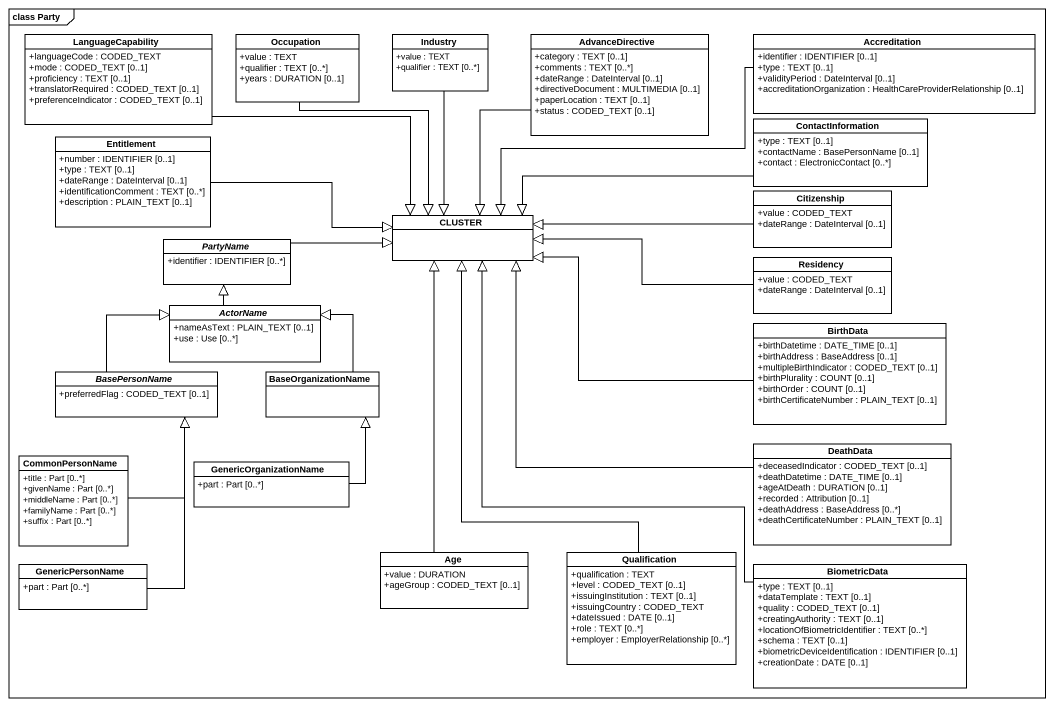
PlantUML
@startuml
mainframe class Party
hide circle
hide empty members
skinparam classAttributeIconSize 0
class LanguageCapability {
  +languageCode : CODED_TEXT
  +mode : CODED_TEXT [0..1]
  +proficiency : TEXT [0..1]
  +translatorRequired : CODED_TEXT [0..1]
  +preferenceIndicator : CODED_TEXT [0..1]
}
class Occupation {
  +value : TEXT
  +qualifier : TEXT [0..*]
  +years : DURATION [0..1]
}
class Industry {
  +value : TEXT
  +qualifier : TEXT [0..*]
}
class AdvanceDirective {
  +category : TEXT [0..1]
  +comments : TEXT [0..*]
  +dateRange : DateInterval [0..1]
  +directiveDocument : MULTIMEDIA [0..1]
  +paperLocation : TEXT [0..1]
  +status : CODED_TEXT [0..1]
}
class Accreditation {
  +identifier : IDENTIFIER [0..1]
  +type : TEXT [0..1]
  +validityPeriod : DateInterval [0..1]
  +accreditationOrganization : HealthCareProviderRelationship [0..1]
}
class ContactInformation {
  +type : TEXT [0..1]
  +contactName : BasePersonName [0..1]
  +contact : ElectronicContact [0..*]
}
class Entitlement {
  +number : IDENTIFIER [0..1]
  +type : TEXT [0..1]
  +dateRange : DateInterval [0..1]
  +identificationComment : TEXT [0..*]
  +description : PLAIN_TEXT [0..1]
}
class Citizenship {
  +value : CODED_TEXT
  +dateRange : DateInterval [0..1]
}
abstract class PartyName {
  +identifier : IDENTIFIER [0..*]
}
class CLUSTER
class Residency {
  +value : CODED_TEXT
  +dateRange : DateInterval [0..1]
}
abstract class ActorName {
  +nameAsText : PLAIN_TEXT [0..1]
  +use : Use [0..*]
}
class BirthData {
  +birthDatetime : DATE_TIME [0..1]
  +birthAddress : BaseAddress [0..1]
  +multipleBirthIndicator : CODED_TEXT [0..1]
  +birthPlurality : COUNT [0..1]
  +birthOrder : COUNT [0..1]
  +birthCertificateNumber : PLAIN_TEXT [0..1]
}
abstract class BasePersonName {
  +preferredFlag : CODED_TEXT [0..1]
}
class BaseOrganizationName
class CommonPersonName {
  +title : Part [0..*]
  +givenName : Part [0..*]
  +middleName : Part [0..*]
  +familyName : Part [0..*]
  +suffix : Part [0..*]
}
class GenericOrganizationName {
  +part : Part [0..*]
}
class DeathData {
  +deceasedIndicator : CODED_TEXT [0..1]
  +deathDatetime : DATE_TIME [0..1]
  +ageAtDeath : DURATION [0..1]
  +recorded : Attribution [0..1]
  +deathAddress : BaseAddress [0..*]
  +deathCertificateNumber : PLAIN_TEXT [0..1]
}
class Age {
  +value : DURATION
  +ageGroup : CODED_TEXT [0..1]
}
class Qualification {
  +qualification : TEXT
  +level : CODED_TEXT [0..1]
  +issuingInstitution : TEXT [0..1]
  +issuingCountry : CODED_TEXT
  +dateIssued : DATE [0..1]
  +role : TEXT [0..*]
  +employer : EmployerRelationship [0..*]
}
class GenericPersonName {
  +part : Part [0..*]
}
class BiometricData {
  +type : TEXT [0..1]
  +dataTemplate : TEXT [0..1]
  +quality : CODED_TEXT [0..1]
  +creatingAuthority : TEXT [0..1]
  +locationOfBiometricIdentifier : TEXT [0..*]
  +schema : TEXT [0..1]
  +biometricDeviceIdentification : IDENTIFIER [0..1]
  +creationDate : DATE [0..1]
}
LanguageCapability -right-|> CLUSTER
Occupation --|> CLUSTER
Industry --|> CLUSTER
AdvanceDirective --|> CLUSTER
Accreditation -left-|> CLUSTER
ContactInformation -left-|> CLUSTER
Entitlement -right-|> CLUSTER
Citizenship -left-|> CLUSTER
PartyName -right-|> CLUSTER
Residency -left-|> CLUSTER
ActorName -up-|> PartyName
BirthData -left-|> CLUSTER
BasePersonName -right-|> ActorName
BaseOrganizationName -up-|> ActorName
CommonPersonName -up-|> BasePersonName
GenericOrganizationName -up-|> BaseOrganizationName
DeathData -up-|> CLUSTER
Age -up-|> CLUSTER
Qualification -up-|> CLUSTER
GenericPersonName -up-|> BasePersonName
BiometricData -up-|> CLUSTER
@enduml
